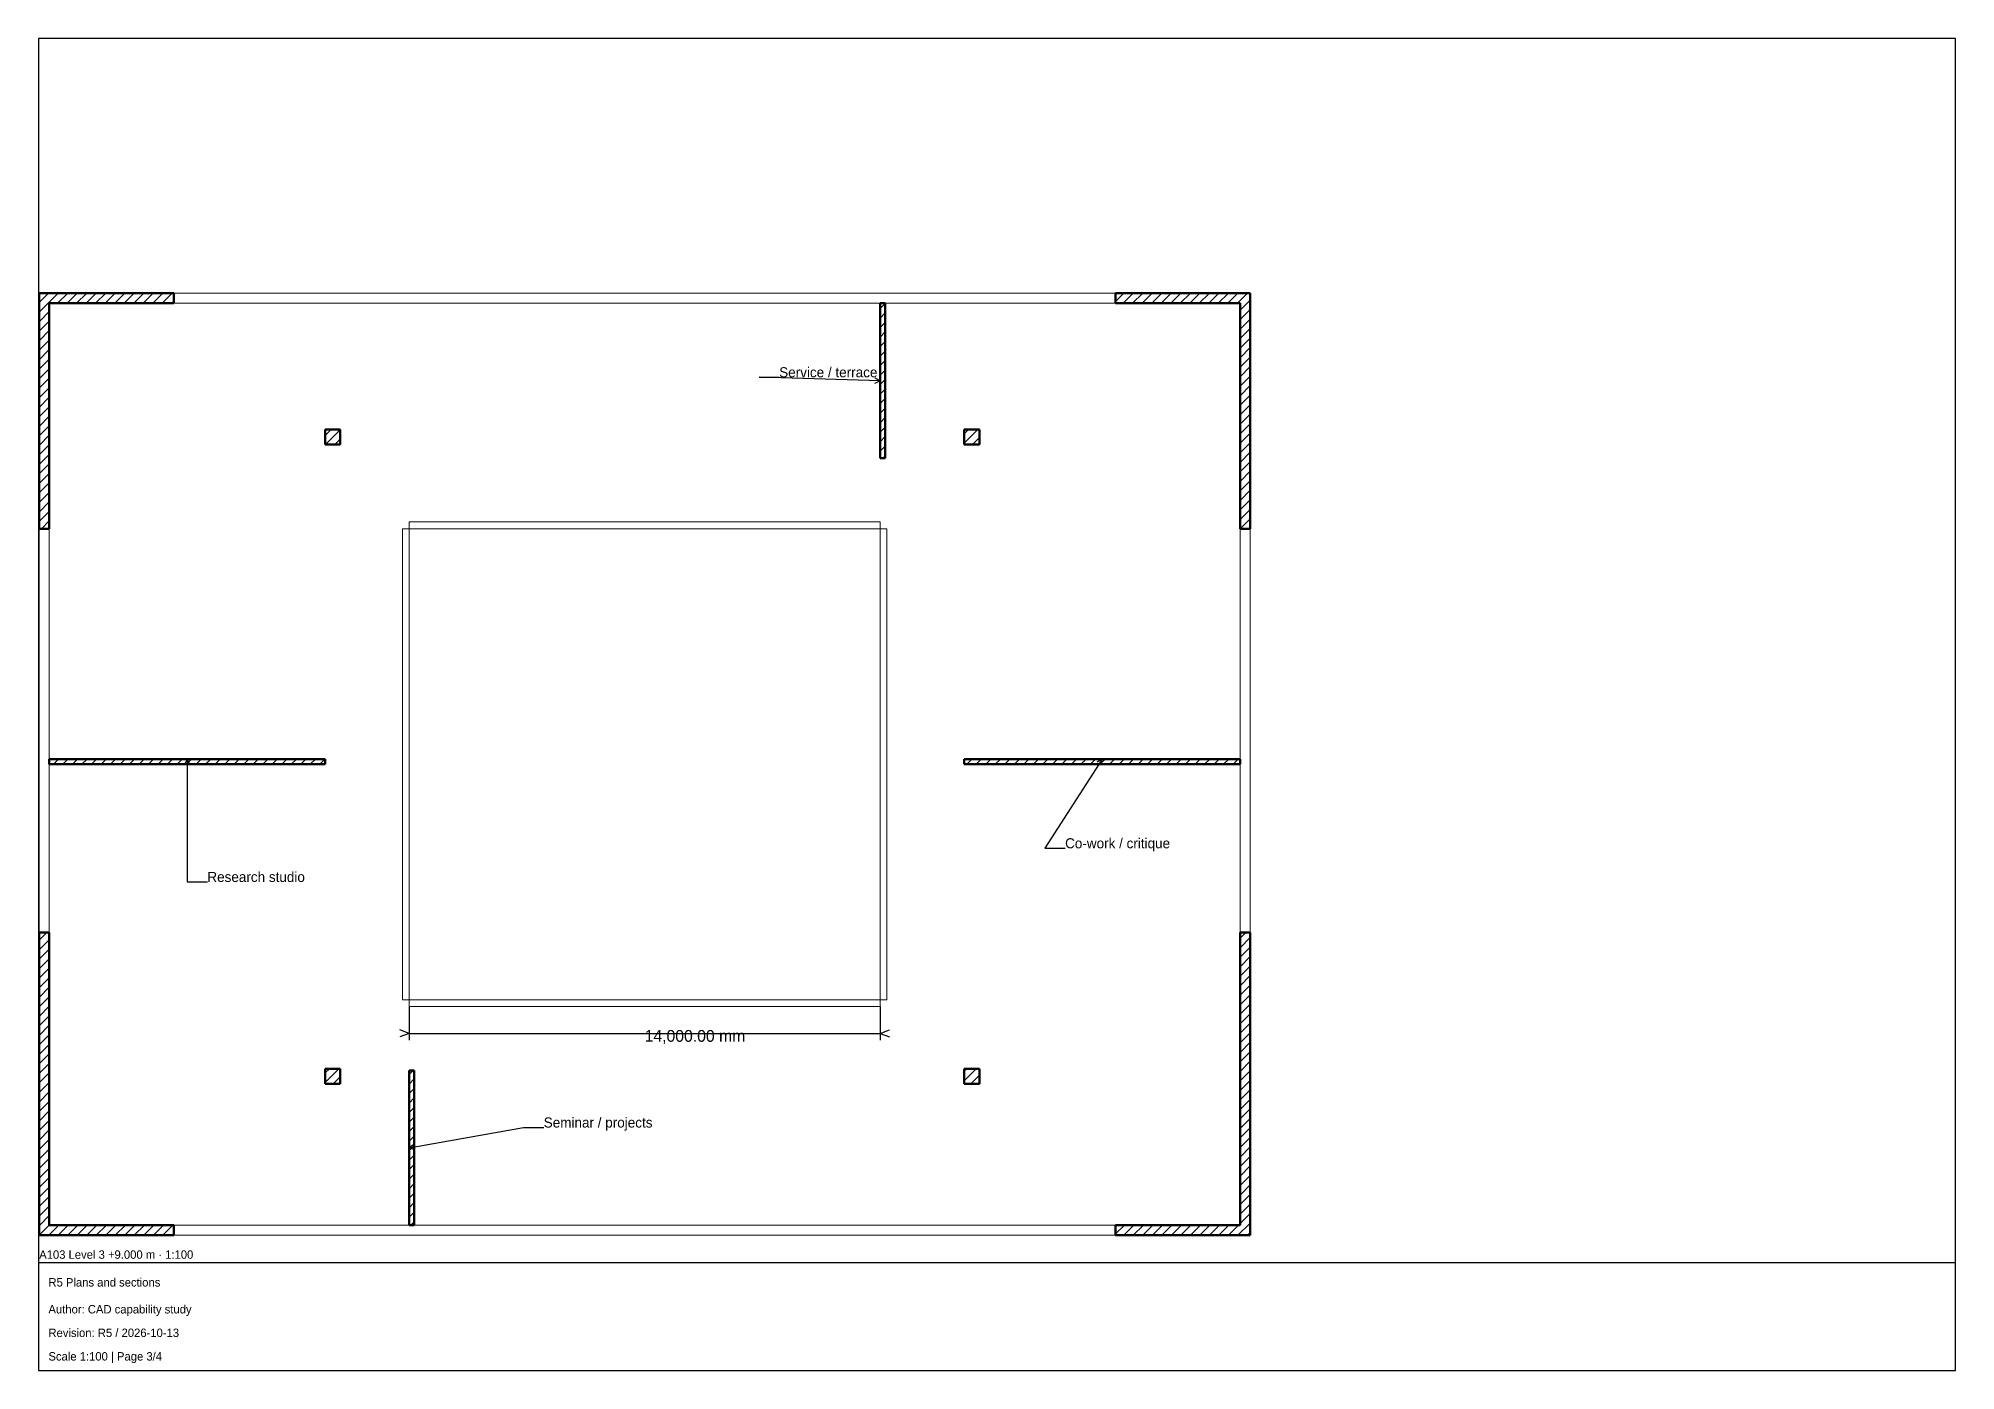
# Model space of a CAD drawing. Header units: millimetres. Extents: x 51240 to 51810, y 12 to 408.
import ezdxf

# ---------------------------------------------------------------- set-up
doc = ezdxf.new("R2010")
doc.units = ezdxf.units.MM
doc.layers.add('90 Derived drawings', color=7, linetype='CONTINUOUS', lineweight=25, true_color=0x202020)
doc.layers.add('Default', color=7, linetype='CONTINUOUS', lineweight=25, true_color=0x4f8cff)

msp = doc.modelspace()

# ---------------------------------------------------------------- linework, layer by layer
at = {"layer": '90 Derived drawings', "linetype": 'CONTINUOUS', "lineweight": 50, "true_color": 0x202020}
for p, q in [((51240.25, 332.25), (51240.25, 262.25)), ((51240.25, 332.25), (51280.25, 332.25)), ((51280.25, 332.25), (51280.25, 329.25)), ((51560.25, 332.25), (51560.25, 329.25)), ((51560.25, 332.25), (51600.25, 332.25)), ((51600.25, 332.25), (51600.25, 262.25)), ((51243.25, 329.25), (51243.25, 262.25)), ((51243.25, 329.25), (51280.25, 329.25)), ((51490.25, 329.25), (51490.25, 283.25)), ((51490.25, 329.25), (51491.75, 329.25)), ((51491.75, 329.25), (51491.75, 283.25)), ((51560.25, 329.25), (51597.25, 329.25)), ((51597.25, 329.25), (51597.25, 262.25)), ((51325.25, 291.75), (51325.25, 287.25)), ((51325.25, 291.75), (51329.75, 291.75)), ((51329.75, 291.75), (51329.75, 287.25)), ((51515.25, 291.75), (51515.25, 287.25)), ((51515.25, 291.75), (51519.75, 291.75)), ((51519.75, 291.75), (51519.75, 287.25)), ((51325.25, 287.25), (51329.75, 287.25)), ((51515.25, 287.25), (51519.75, 287.25)), ((51490.25, 283.25), (51491.75, 283.25)), ((51240.25, 262.25), (51243.25, 262.25)), ((51597.25, 262.25), (51600.25, 262.25)), ((51243.25, 193.75), (51243.25, 192.25)), ((51243.25, 193.75), (51325.25, 193.75)), ((51243.25, 192.25), (51325.25, 192.25)), ((51325.25, 193.75), (51325.25, 192.25)), ((51515.25, 193.75), (51515.25, 192.25)), ((51515.25, 193.75), (51597.25, 193.75)), ((51515.25, 192.25), (51597.25, 192.25)), ((51597.25, 193.75), (51597.25, 192.25)), ((51240.25, 142.25), (51240.25, 52.25)), ((51240.25, 142.25), (51243.25, 142.25)), ((51243.25, 142.25), (51243.25, 55.25)), ((51597.25, 142.25), (51597.25, 55.25)), ((51597.25, 142.25), (51600.25, 142.25)), ((51600.25, 142.25), (51600.25, 52.25)), ((51325.25, 101.75), (51325.25, 97.25)), ((51325.25, 101.75), (51329.75, 101.75)), ((51325.25, 97.25), (51329.75, 97.25)), ((51329.75, 101.75), (51329.75, 97.25)), ((51350.25, 101.25), (51350.25, 55.25)), ((51350.25, 101.25), (51351.75, 101.25)), ((51351.75, 101.25), (51351.75, 55.25)), ((51515.25, 101.75), (51515.25, 97.25)), ((51515.25, 101.75), (51519.75, 101.75)), ((51515.25, 97.25), (51519.75, 97.25)), ((51519.75, 101.75), (51519.75, 97.25)), ((51240.25, 52.25), (51280.25, 52.25)), ((51243.25, 55.25), (51280.25, 55.25)), ((51280.25, 55.25), (51280.25, 52.25)), ((51350.25, 55.25), (51351.75, 55.25)), ((51560.25, 55.25), (51560.25, 52.25)), ((51560.25, 55.25), (51597.25, 55.25)), ((51560.25, 52.25), (51600.25, 52.25))]:
    msp.add_line(p, q, dxfattribs=at)
at = {"layer": '90 Derived drawings', "linetype": 'CONTINUOUS', "lineweight": 13, "true_color": 0x202020}
for p, q in [((51240.25, 326.61), (51245.89, 332.25)), ((51240.25, 329.44), (51243.06, 332.25)), ((51245.72, 329.25), (51248.72, 332.25)), ((51248.55, 329.25), (51251.55, 332.25)), ((51251.38, 329.25), (51254.38, 332.25)), ((51254.21, 329.25), (51257.21, 332.25)), ((51257.03, 329.25), (51260.03, 332.25)), ((51259.86, 329.25), (51262.86, 332.25)), ((51262.69, 329.25), (51265.69, 332.25)), ((51265.52, 329.25), (51268.52, 332.25)), ((51268.35, 329.25), (51271.35, 332.25)), ((51271.18, 329.25), (51274.18, 332.25)), ((51274.01, 329.25), (51277.01, 332.25)), ((51276.83, 329.25), (51279.83, 332.25)), ((51560.25, 329.82), (51562.68, 332.25)), ((51562.5, 329.25), (51565.5, 332.25)), ((51565.33, 329.25), (51568.33, 332.25)), ((51568.16, 329.25), (51571.16, 332.25)), ((51570.99, 329.25), (51573.99, 332.25)), ((51573.82, 329.25), (51576.82, 332.25)), ((51576.65, 329.25), (51579.65, 332.25)), ((51579.48, 329.25), (51582.48, 332.25)), ((51582.3, 329.25), (51585.3, 332.25)), ((51585.13, 329.25), (51588.13, 332.25)), ((51587.96, 329.25), (51590.96, 332.25)), ((51590.79, 329.25), (51593.79, 332.25)), ((51593.62, 329.25), (51596.62, 332.25)), ((51596.45, 329.25), (51599.45, 332.25)), ((51240.25, 323.78), (51243.25, 326.78)), ((51279.66, 329.25), (51280.25, 329.84)), ((51490.25, 327.71), (51491.75, 329.21)), ((51490.25, 324.88), (51491.75, 326.38)), ((51597.25, 327.23), (51600.25, 330.23)), ((51597.25, 324.4), (51600.25, 327.4)), ((51240.25, 320.95), (51243.25, 323.95)), ((51240.25, 318.12), (51243.25, 321.12)), ((51490.25, 322.05), (51491.75, 323.55)), ((51490.25, 319.22), (51491.75, 320.72)), ((51597.25, 321.57), (51600.25, 324.57)), ((51597.25, 318.74), (51600.25, 321.74)), ((51240.25, 315.29), (51243.25, 318.29)), ((51240.25, 312.47), (51243.25, 315.47)), ((51490.25, 316.39), (51491.75, 317.89)), ((51490.25, 313.56), (51491.75, 315.06)), ((51597.25, 315.91), (51600.25, 318.91)), ((51597.25, 313.08), (51600.25, 316.08)), ((51240.25, 309.64), (51243.25, 312.64)), ((51240.25, 306.81), (51243.25, 309.81)), ((51490.25, 310.74), (51491.75, 312.24)), ((51490.25, 307.91), (51491.75, 309.41)), ((51597.25, 310.26), (51600.25, 313.26)), ((51597.25, 307.43), (51600.25, 310.43)), ((51240.25, 303.98), (51243.25, 306.98)), ((51240.25, 301.15), (51243.25, 304.15)), ((51490.25, 305.08), (51491.75, 306.58)), ((51490.25, 302.25), (51491.75, 303.75)), ((51597.25, 304.6), (51600.25, 307.6)), ((51597.25, 301.77), (51600.25, 304.77)), ((51240.25, 298.32), (51243.25, 301.32)), ((51240.25, 295.49), (51243.25, 298.49)), ((51490.25, 299.42), (51491.75, 300.92)), ((51490.25, 296.59), (51491.75, 298.09)), ((51597.25, 298.94), (51600.25, 301.94)), ((51597.25, 296.11), (51600.25, 299.11)), ((51240.25, 292.67), (51243.25, 295.67)), ((51240.25, 289.84), (51243.25, 292.84)), ((51325.25, 289.99), (51327.01, 291.75)), ((51325.34, 287.25), (51329.75, 291.66)), ((51490.25, 293.76), (51491.75, 295.26)), ((51490.25, 290.94), (51491.75, 292.44)), ((51515.25, 287.65), (51519.35, 291.75)), ((51515.25, 290.48), (51516.52, 291.75)), ((51597.25, 293.28), (51600.25, 296.28)), ((51597.25, 290.46), (51600.25, 293.46)), ((51240.25, 287.01), (51243.25, 290.01)), ((51240.25, 284.18), (51243.25, 287.18)), ((51328.17, 287.25), (51329.75, 288.83)), ((51490.25, 288.11), (51491.75, 289.61)), ((51490.25, 285.28), (51491.75, 286.78)), ((51517.68, 287.25), (51519.75, 289.32)), ((51597.25, 287.63), (51600.25, 290.63)), ((51597.25, 284.8), (51600.25, 287.8)), ((51240.25, 281.35), (51243.25, 284.35)), ((51240.25, 278.52), (51243.25, 281.52)), ((51491.05, 283.25), (51491.75, 283.95)), ((51597.25, 281.97), (51600.25, 284.97)), ((51597.25, 279.14), (51600.25, 282.14)), ((51597.25, 276.31), (51600.25, 279.31)), ((51240.25, 275.7), (51243.25, 278.7)), ((51240.25, 272.87), (51243.25, 275.87)), ((51597.25, 273.49), (51600.25, 276.49)), ((51597.25, 270.66), (51600.25, 273.66)), ((51240.25, 270.04), (51243.25, 273.04)), ((51240.25, 267.21), (51243.25, 270.21)), ((51597.25, 267.83), (51600.25, 270.83)), ((51597.25, 265), (51600.25, 268)), ((51240.25, 264.38), (51243.25, 267.38)), ((51240.95, 262.25), (51243.25, 264.55)), ((51597.33, 262.25), (51600.25, 265.17)), ((51600.16, 262.25), (51600.25, 262.34)), ((51244.49, 192.25), (51245.99, 193.75)), ((51247.31, 192.25), (51248.81, 193.75)), ((51250.14, 192.25), (51251.64, 193.75)), ((51252.97, 192.25), (51254.47, 193.75)), ((51255.8, 192.25), (51257.3, 193.75)), ((51258.63, 192.25), (51260.13, 193.75)), ((51261.46, 192.25), (51262.96, 193.75)), ((51264.28, 192.25), (51265.78, 193.75)), ((51267.11, 192.25), (51268.61, 193.75)), ((51269.94, 192.25), (51271.44, 193.75)), ((51272.77, 192.25), (51274.27, 193.75)), ((51275.6, 192.25), (51277.1, 193.75)), ((51278.43, 192.25), (51279.93, 193.75)), ((51281.26, 192.25), (51282.76, 193.75)), ((51284.08, 192.25), (51285.58, 193.75)), ((51286.91, 192.25), (51288.41, 193.75)), ((51289.74, 192.25), (51291.24, 193.75)), ((51292.57, 192.25), (51294.07, 193.75)), ((51295.4, 192.25), (51296.9, 193.75)), ((51298.23, 192.25), (51299.73, 193.75)), ((51301.05, 192.25), (51302.55, 193.75)), ((51303.88, 192.25), (51305.38, 193.75)), ((51306.71, 192.25), (51308.21, 193.75)), ((51309.54, 192.25), (51311.04, 193.75)), ((51312.37, 192.25), (51313.87, 193.75)), ((51315.2, 192.25), (51316.7, 193.75)), ((51318.02, 192.25), (51319.52, 193.75)), ((51320.85, 192.25), (51322.35, 193.75)), ((51323.68, 192.25), (51325.18, 193.75)), ((51516.01, 192.25), (51517.51, 193.75)), ((51518.84, 192.25), (51520.34, 193.75)), ((51521.67, 192.25), (51523.17, 193.75)), ((51524.5, 192.25), (51526, 193.75)), ((51527.33, 192.25), (51528.83, 193.75)), ((51530.16, 192.25), (51531.66, 193.75)), ((51532.99, 192.25), (51534.49, 193.75)), ((51535.81, 192.25), (51537.31, 193.75)), ((51538.64, 192.25), (51540.14, 193.75)), ((51541.47, 192.25), (51542.97, 193.75)), ((51544.3, 192.25), (51545.8, 193.75)), ((51547.13, 192.25), (51548.63, 193.75)), ((51549.96, 192.25), (51551.46, 193.75)), ((51552.78, 192.25), (51554.28, 193.75)), ((51555.61, 192.25), (51557.11, 193.75)), ((51558.44, 192.25), (51559.94, 193.75)), ((51561.27, 192.25), (51562.77, 193.75)), ((51564.1, 192.25), (51565.6, 193.75)), ((51566.93, 192.25), (51568.43, 193.75)), ((51569.75, 192.25), (51571.25, 193.75)), ((51572.58, 192.25), (51574.08, 193.75)), ((51575.41, 192.25), (51576.91, 193.75)), ((51578.24, 192.25), (51579.74, 193.75)), ((51581.07, 192.25), (51582.57, 193.75)), ((51583.9, 192.25), (51585.4, 193.75)), ((51586.73, 192.25), (51588.23, 193.75)), ((51589.55, 192.25), (51591.05, 193.75)), ((51592.38, 192.25), (51593.88, 193.75)), ((51595.21, 192.25), (51596.71, 193.75)), ((51240.25, 139.93), (51242.57, 142.25)), ((51240.25, 137.1), (51243.25, 140.1)), ((51240.25, 134.27), (51243.25, 137.27)), ((51597.25, 140.55), (51598.95, 142.25)), ((51597.25, 137.72), (51600.25, 140.72)), ((51597.25, 134.89), (51600.25, 137.89)), ((51240.25, 131.45), (51243.25, 134.45)), ((51240.25, 128.62), (51243.25, 131.62)), ((51597.25, 132.06), (51600.25, 135.06)), ((51597.25, 129.24), (51600.25, 132.24)), ((51240.25, 125.79), (51243.25, 128.79)), ((51240.25, 122.96), (51243.25, 125.96)), ((51597.25, 126.41), (51600.25, 129.41)), ((51597.25, 123.58), (51600.25, 126.58)), ((51240.25, 120.13), (51243.25, 123.13)), ((51240.25, 117.3), (51243.25, 120.3)), ((51597.25, 120.75), (51600.25, 123.75)), ((51597.25, 117.92), (51600.25, 120.92)), ((51240.25, 114.48), (51243.25, 117.48)), ((51240.25, 111.65), (51243.25, 114.65)), ((51597.25, 115.09), (51600.25, 118.09)), ((51597.25, 112.27), (51600.25, 115.27)), ((51240.25, 108.82), (51243.25, 111.82)), ((51240.25, 105.99), (51243.25, 108.99)), ((51597.25, 109.44), (51600.25, 112.44)), ((51597.25, 106.61), (51600.25, 109.61)), ((51240.25, 103.16), (51243.25, 106.16)), ((51240.25, 100.33), (51243.25, 103.33)), ((51597.25, 103.78), (51600.25, 106.78)), ((51597.25, 100.95), (51600.25, 103.95)), ((51240.25, 97.5), (51243.25, 100.5)), ((51240.25, 94.68), (51243.25, 97.68)), ((51325.25, 97.65), (51329.35, 101.75)), ((51325.25, 100.48), (51326.52, 101.75)), ((51327.68, 97.25), (51329.75, 99.32)), ((51350.25, 100.02), (51351.48, 101.25)), ((51350.25, 97.2), (51351.75, 98.7)), ((51515.25, 98.15), (51518.85, 101.75)), ((51515.25, 100.98), (51516.02, 101.75)), ((51517.18, 97.25), (51519.75, 99.82)), ((51597.25, 98.12), (51600.25, 101.12)), ((51597.25, 95.29), (51600.25, 98.29)), ((51240.25, 91.85), (51243.25, 94.85)), ((51240.25, 89.02), (51243.25, 92.02)), ((51350.25, 94.37), (51351.75, 95.87)), ((51350.25, 91.54), (51351.75, 93.04)), ((51597.25, 92.47), (51600.25, 95.47)), ((51597.25, 89.64), (51600.25, 92.64)), ((51240.25, 86.19), (51243.25, 89.19)), ((51240.25, 83.36), (51243.25, 86.36)), ((51350.25, 88.71), (51351.75, 90.21)), ((51350.25, 85.88), (51351.75, 87.38)), ((51597.25, 86.81), (51600.25, 89.81)), ((51597.25, 83.98), (51600.25, 86.98)), ((51240.25, 80.53), (51243.25, 83.53)), ((51240.25, 77.71), (51243.25, 80.71)), ((51350.25, 83.05), (51351.75, 84.55)), ((51350.25, 80.23), (51351.75, 81.73)), ((51597.25, 81.15), (51600.25, 84.15)), ((51597.25, 78.32), (51600.25, 81.32)), ((51240.25, 74.88), (51243.25, 77.88)), ((51240.25, 72.05), (51243.25, 75.05)), ((51350.25, 77.4), (51351.75, 78.9)), ((51350.25, 74.57), (51351.75, 76.07)), ((51597.25, 75.5), (51600.25, 78.5)), ((51597.25, 72.67), (51600.25, 75.67)), ((51240.25, 69.22), (51243.25, 72.22)), ((51240.25, 66.39), (51243.25, 69.39)), ((51350.25, 71.74), (51351.75, 73.24)), ((51350.25, 68.91), (51351.75, 70.41)), ((51597.25, 69.84), (51600.25, 72.84)), ((51597.25, 67.01), (51600.25, 70.01)), ((51240.25, 63.56), (51243.25, 66.56)), ((51240.25, 60.74), (51243.25, 63.74)), ((51350.25, 66.08), (51351.75, 67.58)), ((51350.25, 63.26), (51351.75, 64.76)), ((51597.25, 64.18), (51600.25, 67.18)), ((51597.25, 61.35), (51600.25, 64.35)), ((51240.25, 57.91), (51243.25, 60.91)), ((51240.25, 55.08), (51243.25, 58.08)), ((51350.25, 60.43), (51351.75, 61.93)), ((51350.25, 57.6), (51351.75, 59.1)), ((51597.25, 58.53), (51600.25, 61.53)), ((51597.25, 55.7), (51600.25, 58.7)), ((51240.25, 52.25), (51243.25, 55.25)), ((51243.08, 52.25), (51246.08, 55.25)), ((51245.91, 52.25), (51248.91, 55.25)), ((51248.74, 52.25), (51251.74, 55.25)), ((51251.56, 52.25), (51254.56, 55.25)), ((51254.39, 52.25), (51257.39, 55.25)), ((51257.22, 52.25), (51260.22, 55.25)), ((51260.05, 52.25), (51263.05, 55.25)), ((51262.88, 52.25), (51265.88, 55.25)), ((51265.71, 52.25), (51268.71, 55.25)), ((51268.53, 52.25), (51271.53, 55.25)), ((51271.36, 52.25), (51274.36, 55.25)), ((51274.19, 52.25), (51277.19, 55.25)), ((51277.02, 52.25), (51280.02, 55.25)), ((51279.85, 52.25), (51280.25, 52.65)), ((51350.73, 55.25), (51351.75, 56.27)), ((51560.25, 52.64), (51562.86, 55.25)), ((51562.69, 52.25), (51565.69, 55.25)), ((51565.52, 52.25), (51568.52, 55.25)), ((51568.35, 52.25), (51571.35, 55.25)), ((51571.18, 52.25), (51574.18, 55.25)), ((51574, 52.25), (51577, 55.25)), ((51576.83, 52.25), (51579.83, 55.25)), ((51579.66, 52.25), (51582.66, 55.25)), ((51582.49, 52.25), (51585.49, 55.25)), ((51585.32, 52.25), (51588.32, 55.25)), ((51588.15, 52.25), (51591.15, 55.25)), ((51590.97, 52.25), (51593.97, 55.25)), ((51593.8, 52.25), (51596.8, 55.25)), ((51596.63, 52.25), (51600.25, 55.87)), ((51599.46, 52.25), (51600.25, 53.04))]:
    msp.add_line(p, q, dxfattribs=at)
at = {"layer": '90 Derived drawings', "linetype": 'CONTINUOUS', "lineweight": 18, "true_color": 0x202020}
for p, q in [((51280.25, 332.25), (51560.25, 332.25)), ((51280.25, 329.25), (51490.25, 329.25)), ((51491.75, 329.25), (51560.25, 329.25)), ((51240.25, 262.25), (51240.25, 142.25)), ((51243.25, 262.25), (51243.25, 193.75)), ((51348.25, 122.25), (51348.25, 262.25)), ((51348.25, 262.25), (51350.25, 262.25)), ((51350.25, 262.25), (51350.25, 264.25)), ((51350.25, 264.25), (51490.25, 264.25)), ((51350.25, 262.25), (51490.25, 262.25)), ((51350.25, 122.25), (51350.25, 262.25)), ((51490.25, 262.25), (51490.25, 264.25)), ((51490.25, 122.25), (51490.25, 262.25)), ((51490.25, 262.25), (51492.25, 262.25)), ((51492.25, 122.25), (51492.25, 262.25)), ((51597.25, 262.25), (51597.25, 193.75)), ((51600.25, 262.25), (51600.25, 142.25)), ((51243.25, 192.25), (51243.25, 142.25)), ((51597.25, 192.25), (51597.25, 142.25)), ((51348.25, 122.25), (51350.25, 122.25)), ((51350.25, 120.25), (51350.25, 122.25)), ((51350.25, 122.25), (51490.25, 122.25)), ((51350.25, 120.25), (51490.25, 120.25)), ((51490.25, 120.25), (51490.25, 122.25)), ((51490.25, 122.25), (51492.25, 122.25)), ((51280.25, 55.25), (51350.25, 55.25)), ((51280.25, 52.25), (51560.25, 52.25)), ((51351.75, 55.25), (51560.25, 55.25))]:
    msp.add_line(p, q, dxfattribs=at)
at = {"layer": '90 Derived drawings', "linetype": 'CONTINUOUS', "lineweight": 25, "true_color": 0x202020}
for points in [[(51490.25, 306.25, 0), (51454.25, 307.25, 0), (51460.25, 307.25, 0)], [(51488.73, 305.54, 0), (51490.25, 306.25, 0), (51488.77, 307.04, 0)], [(51285, 192.25, 0), (51284.25, 193.75, 0), (51283.5, 192.25, 0)], [(51284.25, 193.75, 0), (51284.25, 157.25, 0), (51290.25, 157.25, 0)], [(51556.25, 193.75, 0), (51539.25, 167.25, 0), (51545.25, 167.25, 0)], [(51556.07, 192.08, 0), (51556.25, 193.75, 0), (51554.81, 192.89, 0)], [(51350.25, 120.25, 0), (51350.25, 110.25, 0)], [(51490.25, 120.25, 0), (51490.25, 110.25, 0)], [(51350.25, 112.25, 0), (51347.43, 113.28, 0)], [(51350.25, 112.25, 0), (51347.43, 111.22, 0)], [(51350.25, 112.25, 0), (51490.25, 112.25, 0)], [(51490.25, 112.25, 0), (51493.07, 113.28, 0)], [(51490.25, 112.25, 0), (51493.07, 111.22, 0)], [(51350.25, 78.25, 0), (51384.25, 84.25, 0), (51390.25, 84.25, 0)], [(51351.6, 79.25, 0), (51350.25, 78.25, 0), (51351.86, 77.77, 0)]]:
    msp.add_polyline3d(points, dxfattribs=at)
at = {"layer": 'Default', "linetype": 'CONTINUOUS', "lineweight": 25, "true_color": 0x4f8cff}
for points in [[(51240, 12), (51810, 12), (51810, 408), (51240, 408)], [(51240, 12), (51810, 12), (51810, 44), (51240, 44)]]:
    msp.add_lwpolyline(points, close=True, dxfattribs=at)

# ---------------------------------------------------------------- texts
at = {"layer": '90 Derived drawings', "linetype": 'CONTINUOUS', "lineweight": 25, "true_color": 0x202020}
for s, height, p in [('Service / terrace', 3, (51460.25, 307.25)), ('Co-work / critique', 3, (51545.25, 167.25)), ('Research studio', 3, (51290.25, 157.25)), ('14,000.00 mm', 3.5, (51420.25, 109.75)), ('Seminar / projects', 3, (51390.25, 84.25)), ('A103 Level 3 +9.000 m · 1:100', 2.5, (51240.25, 45.25))]:
    msp.add_text(s, height=height, dxfattribs=at).set_placement(p)
at = {"layer": 'Default', "linetype": 'CONTINUOUS', "lineweight": 25, "true_color": 0x4f8cff}
for s, p in [('R5 Plans and sections', (51243, 37)), ('Author: CAD capability study', (51243, 29)), ('Revision: R5 / 2026-10-13', (51243, 22)), ('Scale 1:100 | Page 3/4', (51243, 15))]:
    msp.add_text(s, height=2.5, dxfattribs=at).set_placement(p)

doc.saveas('drawing.dxf')
